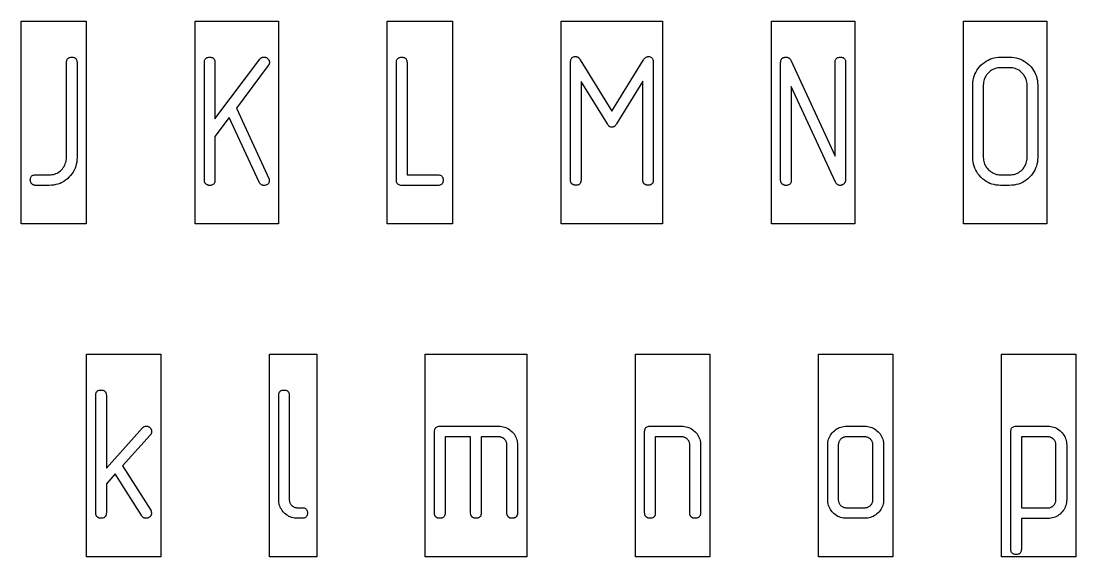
# Model space of a CAD drawing. Extents: x 0 to 347, y -110 to 9.
# Drawn here: x 89.8 to 147, y -56.3 to -27.2 of the extents above; entities that cross this region are included whole.
import ezdxf

# ---------------------------------------------------------------- set-up
doc = ezdxf.new("R2010")
doc.units = 0
for name, color, linetype in [('GOST_FRAME', 4, 'CONTINUOUS'), ('GOST_LAT_LOW', 6, 'CONTINUOUS'), ('GOST_LAT_UP', 5, 'CONTINUOUS')]:
    doc.layers.add(name, color=color, linetype=linetype)

msp = doc.modelspace()

# ---------------------------------------------------------------- linework, layer by layer
at = {"layer": 'GOST_FRAME'}
for points in [[(89.7874, -27.198), (93.3206, -27.198), (93.3206, -38.198), (89.7874, -38.198)], [(99.2259, -27.198), (103.7558, -27.198), (103.7558, -38.198), (99.2259, -38.198)], [(109.6445, -27.198), (113.1777, -27.198), (113.1777, -38.198), (109.6445, -38.198)], [(119.0831, -27.198), (124.5764, -27.198), (124.5764, -38.198), (119.0831, -38.198)], [(130.4817, -27.198), (135.0033, -27.198), (135.0033, -38.198), (130.4817, -38.198)], [(140.9003, -27.198), (145.4219, -27.198), (145.4219, -38.198), (140.9003, -38.198)], [(93.3372, -45.2511), (97.3688, -45.2511), (97.3688, -56.2511), (93.3372, -56.2511)], [(103.2575, -45.2511), (105.8189, -45.2511), (105.8189, -56.2511), (103.2575, -56.2511)], [(111.7076, -45.2511), (117.2093, -45.2511), (117.2093, -56.2511), (111.7076, -56.2511)], [(123.1063, -45.2511), (127.1379, -45.2511), (127.1379, -56.2511), (123.1063, -56.2511)], [(133.0349, -45.2511), (137.0664, -45.2511), (137.0664, -56.2511), (133.0349, -56.2511)], [(142.9635, -45.2511), (146.995, -45.2511), (146.995, -56.2511), (142.9635, -56.2511)]]:
    msp.add_lwpolyline(points, close=True, dxfattribs=at)
at = {"layer": 'GOST_LAT_LOW'}
for points in [[(96.794, -49.6495), (95.2907, -51.3106), (96.8189, -53.7193), (96.8238, -53.7298), (96.8286, -53.7415), (96.8331, -53.7544), (96.8375, -53.7684), (96.8418, -53.7836), (96.8458, -53.8), (96.8498, -53.8175), (96.8535, -53.8362), (96.8571, -53.8561), (96.8605, -53.8771), (96.8596, -53.8985), (96.8568, -53.9194), (96.8522, -53.94), (96.8458, -53.9601), (96.8376, -53.9799), (96.8276, -53.9992), (96.8157, -54.0181), (96.802, -54.0365), (96.7865, -54.0546), (96.7691, -54.0723), (96.7506, -54.0888), (96.7316, -54.1037), (96.712, -54.1167), (96.692, -54.1281), (96.6715, -54.1377), (96.6505, -54.1455), (96.629, -54.1516), (96.607, -54.156), (96.5845, -54.1586), (96.5615, -54.1595), (96.5338, -54.1581), (96.5073, -54.1542), (96.482, -54.1475), (96.4578, -54.1382), (96.4348, -54.1262), (96.413, -54.1116), (96.3923, -54.0944), (96.3728, -54.0744), (96.3544, -54.0518), (96.3372, -54.0266), (94.892, -51.7508), (94.4103, -52.2907), (94.4103, -53.8688), (94.4074, -53.924), (94.3987, -53.9734), (94.3841, -54.017), (94.3638, -54.0548), (94.3376, -54.0868), (94.3056, -54.113), (94.2679, -54.1333), (94.2243, -54.1478), (94.1748, -54.1566), (94.1196, -54.1595), (94.0998, -54.1588), (94.0801, -54.1568), (94.0605, -54.1535), (94.0412, -54.1488), (94.022, -54.1429), (94.003, -54.1355), (93.9841, -54.1269), (93.9654, -54.1169), (93.9469, -54.1056), (93.9286, -54.093), (93.9112, -54.0788), (93.8957, -54.0628), (93.882, -54.0449), (93.8701, -54.0252), (93.86, -54.0037), (93.8518, -53.9804), (93.8454, -53.9552), (93.8409, -53.9282), (93.8381, -53.8994), (93.8372, -53.8688), (93.8372, -47.49), (93.84, -47.4364), (93.8485, -47.3884), (93.8626, -47.346), (93.8824, -47.3093), (93.9078, -47.2782), (93.9389, -47.2528), (93.9756, -47.2331), (94.0179, -47.2189), (94.0659, -47.2105), (94.1196, -47.2076), (94.1748, -47.2105), (94.2243, -47.2189), (94.2679, -47.2331), (94.3056, -47.2528), (94.3376, -47.2782), (94.3638, -47.3093), (94.3841, -47.346), (94.3987, -47.3884), (94.4074, -47.4364), (94.4103, -47.49), (94.4103, -51.4352), (96.3704, -49.2591), (96.389, -49.2402), (96.408, -49.2233), (96.4275, -49.2083), (96.4475, -49.1953), (96.468, -49.1844), (96.489, -49.1754), (96.5105, -49.1684), (96.5326, -49.1635), (96.5551, -49.1605), (96.5781, -49.1595), (96.601, -49.1604), (96.6234, -49.1631), (96.6452, -49.1677), (96.6664, -49.1741), (96.6871, -49.1823), (96.7071, -49.1924), (96.7266, -49.2042), (96.7455, -49.2179), (96.7638, -49.2335), (96.7816, -49.2508), (96.7981, -49.2694), (96.813, -49.2884), (96.826, -49.3079), (96.8374, -49.3279), (96.847, -49.3484), (96.8548, -49.3694), (96.8609, -49.3909), (96.8653, -49.413), (96.8679, -49.4355), (96.8688, -49.4585), (96.868, -49.4798), (96.8658, -49.5007), (96.862, -49.521), (96.8568, -49.5409), (96.8501, -49.5602), (96.8419, -49.5791), (96.8321, -49.5974), (96.8209, -49.6153), (96.8082, -49.6326)], [(105.0282, -54.1595), (104.7791, -54.1595), (104.6956, -54.1565), (104.6146, -54.1475), (104.5361, -54.1326), (104.4601, -54.1116), (104.3866, -54.0847), (104.3156, -54.0518), (104.2471, -54.013), (104.1811, -53.9681), (104.1175, -53.9173), (104.0565, -53.8605), (103.9997, -53.7994), (103.9488, -53.7359), (103.904, -53.6699), (103.8651, -53.6013), (103.8322, -53.5303), (103.8053, -53.4568), (103.7844, -53.3808), (103.7694, -53.3023), (103.7605, -53.2213), (103.7575, -53.1379), (103.7575, -47.49), (103.7604, -47.4364), (103.7691, -47.3884), (103.7836, -47.346), (103.804, -47.3093), (103.8301, -47.2782), (103.8621, -47.2528), (103.8999, -47.2331), (103.9435, -47.2189), (103.9929, -47.2105), (104.0482, -47.2076), (104.1018, -47.2105), (104.1498, -47.2189), (104.1922, -47.2331), (104.2289, -47.2528), (104.26, -47.2782), (104.2854, -47.3093), (104.3051, -47.346), (104.3193, -47.3884), (104.3277, -47.4364), (104.3306, -47.49), (104.3306, -53.1379), (104.3319, -53.1755), (104.3357, -53.2118), (104.3422, -53.2469), (104.3512, -53.2807), (104.3627, -53.3133), (104.3769, -53.3447), (104.3936, -53.3748), (104.413, -53.4037), (104.4348, -53.4313), (104.4593, -53.4576), (104.4857, -53.4821), (104.5133, -53.504), (104.5422, -53.5233), (104.5723, -53.54), (104.6036, -53.5542), (104.6362, -53.5658), (104.6701, -53.5748), (104.7051, -53.5812), (104.7415, -53.5851), (104.7791, -53.5864), (105.0282, -53.5864), (105.0835, -53.5892), (105.1329, -53.5977), (105.1765, -53.6118), (105.2143, -53.6316), (105.2463, -53.657), (105.2724, -53.688), (105.2928, -53.7248), (105.3073, -53.7671), (105.316, -53.8151), (105.3189, -53.8688), (105.316, -53.924), (105.3073, -53.9734), (105.2928, -54.017), (105.2724, -54.0548), (105.2463, -54.0868), (105.2143, -54.113), (105.1765, -54.1333), (105.1329, -54.1478), (105.0835, -54.1566)], [(116.4186, -54.1595), (116.3988, -54.1588), (116.3791, -54.1568), (116.3596, -54.1535), (116.3402, -54.1488), (116.321, -54.1429), (116.302, -54.1355), (116.2831, -54.1269), (116.2645, -54.1169), (116.2459, -54.1056), (116.2276, -54.093), (116.2102, -54.0788), (116.1947, -54.0628), (116.181, -54.0449), (116.1691, -54.0252), (116.1591, -54.0037), (116.1508, -53.9804), (116.1444, -53.9552), (116.1399, -53.9282), (116.1371, -53.8994), (116.1362, -53.8688), (116.1362, -50.1894), (116.1349, -50.1518), (116.1311, -50.1154), (116.1246, -50.0804), (116.1156, -50.0465), (116.104, -50.0139), (116.0899, -49.9826), (116.0731, -49.9525), (116.0538, -49.9236), (116.0319, -49.896), (116.0075, -49.8696), (115.9811, -49.8451), (115.9535, -49.8233), (115.9246, -49.8039), (115.8945, -49.7872), (115.8632, -49.773), (115.8306, -49.7615), (115.7967, -49.7525), (115.7616, -49.746), (115.7253, -49.7422), (115.6877, -49.7409), (114.7409, -49.7409), (114.7409, -53.8688), (114.738, -53.924), (114.7296, -53.9734), (114.7154, -54.017), (114.6957, -54.0548), (114.6703, -54.0868), (114.6392, -54.113), (114.6025, -54.1333), (114.5601, -54.1478), (114.5121, -54.1566), (114.4585, -54.1595), (114.437, -54.1588), (114.4159, -54.1568), (114.3952, -54.1535), (114.3748, -54.1488), (114.3547, -54.1429), (114.3349, -54.1355), (114.3154, -54.1269), (114.2963, -54.1169), (114.2776, -54.1056), (114.2591, -54.093), (114.2418, -54.0788), (114.2262, -54.0628), (114.2125, -54.0449), (114.2007, -54.0252), (114.1906, -54.0037), (114.1824, -53.9804), (114.176, -53.9552), (114.1714, -53.9282), (114.1687, -53.8994), (114.1678, -53.8688), (114.1678, -49.7409), (112.7807, -49.7409), (112.7807, -53.8688), (112.7779, -53.924), (112.7694, -53.9734), (112.7553, -54.017), (112.7355, -54.0548), (112.7101, -54.0868), (112.6791, -54.113), (112.6424, -54.1333), (112.6, -54.1478), (112.552, -54.1566), (112.4983, -54.1595), (112.4769, -54.1588), (112.4558, -54.1568), (112.435, -54.1535), (112.4146, -54.1488), (112.3945, -54.1429), (112.3748, -54.1355), (112.3553, -54.1269), (112.3362, -54.1169), (112.3174, -54.1056), (112.299, -54.093), (112.2816, -54.0788), (112.2661, -54.0628), (112.2524, -54.0449), (112.2405, -54.0252), (112.2305, -54.0037), (112.2223, -53.9804), (112.2159, -53.9552), (112.2113, -53.9282), (112.2086, -53.8994), (112.2076, -53.8688), (112.2076, -49.4585), (112.2105, -49.4032), (112.2193, -49.3538), (112.2338, -49.3102), (112.2542, -49.2724), (112.2803, -49.2404), (112.3123, -49.2143), (112.3501, -49.1939), (112.3937, -49.1794), (112.4431, -49.1707), (112.4983, -49.1678), (115.6877, -49.1678), (115.7727, -49.1707), (115.855, -49.1796), (115.9345, -49.1943), (116.0113, -49.215), (116.0853, -49.2415), (116.1566, -49.2739), (116.2252, -49.3123), (116.291, -49.3565), (116.3541, -49.4066), (116.4145, -49.4626), (116.4705, -49.523), (116.5206, -49.586), (116.5648, -49.6519), (116.6032, -49.7204), (116.6356, -49.7917), (116.6621, -49.8658), (116.6828, -49.9426), (116.6975, -50.0221), (116.7064, -50.1044), (116.7093, -50.1894), (116.7093, -53.8688), (116.7085, -53.8963), (116.7061, -53.9226), (116.7022, -53.9475), (116.6967, -53.9711), (116.6896, -53.9934), (116.6809, -54.0143), (116.6706, -54.0339), (116.6588, -54.0522), (116.6454, -54.0691), (116.6304, -54.0847), (116.6141, -54.0989), (116.5967, -54.1116), (116.5782, -54.1228), (116.5586, -54.1326), (116.538, -54.1408), (116.5163, -54.1475), (116.4935, -54.1527), (116.4696, -54.1565), (116.4446, -54.1587)], [(126.3472, -54.1595), (126.3257, -54.1588), (126.3047, -54.1568), (126.2839, -54.1535), (126.2635, -54.1488), (126.2434, -54.1429), (126.2236, -54.1355), (126.2042, -54.1269), (126.185, -54.1169), (126.1663, -54.1056), (126.1478, -54.093), (126.1305, -54.0788), (126.115, -54.0628), (126.1012, -54.0449), (126.0894, -54.0252), (126.0793, -54.0037), (126.0711, -53.9804), (126.0647, -53.9552), (126.0601, -53.9282), (126.0574, -53.8994), (126.0565, -53.8688), (126.0565, -50.1894), (126.0552, -50.1518), (126.0513, -50.1154), (126.0449, -50.0804), (126.0359, -50.0465), (126.0243, -50.0139), (126.0101, -49.9826), (125.9934, -49.9525), (125.9741, -49.9236), (125.9522, -49.896), (125.9277, -49.8696), (125.9014, -49.8451), (125.8738, -49.8233), (125.8449, -49.8039), (125.8148, -49.7872), (125.7834, -49.773), (125.7508, -49.7615), (125.717, -49.7525), (125.6819, -49.746), (125.6456, -49.7422), (125.608, -49.7409), (124.1794, -49.7409), (124.1794, -53.8688), (124.1766, -53.924), (124.1681, -53.9734), (124.154, -54.017), (124.1342, -54.0548), (124.1088, -54.0868), (124.0777, -54.113), (124.041, -54.1333), (123.9987, -54.1478), (123.9507, -54.1566), (123.897, -54.1595), (123.8756, -54.1588), (123.8545, -54.1568), (123.8337, -54.1535), (123.8133, -54.1488), (123.7932, -54.1429), (123.7734, -54.1355), (123.754, -54.1269), (123.7349, -54.1169), (123.7161, -54.1056), (123.6977, -54.093), (123.6803, -54.0788), (123.6648, -54.0628), (123.6511, -54.0449), (123.6392, -54.0252), (123.6292, -54.0037), (123.6209, -53.9804), (123.6145, -53.9552), (123.61, -53.9282), (123.6072, -53.8994), (123.6063, -53.8688), (123.6063, -49.4585), (123.6092, -49.4032), (123.6179, -49.3538), (123.6325, -49.3102), (123.6528, -49.2724), (123.679, -49.2404), (123.711, -49.2143), (123.7488, -49.1939), (123.7924, -49.1794), (123.8418, -49.1707), (123.897, -49.1678), (125.608, -49.1678), (125.693, -49.1707), (125.7754, -49.1796), (125.8551, -49.1943), (125.9322, -49.215), (126.0066, -49.2415), (126.0784, -49.2739), (126.1475, -49.3123), (126.214, -49.3565), (126.2777, -49.4066), (126.3389, -49.4626), (126.3957, -49.523), (126.4465, -49.586), (126.4914, -49.6519), (126.5302, -49.7204), (126.5631, -49.7917), (126.59, -49.8658), (126.611, -49.9426), (126.6259, -50.0221), (126.6349, -50.1044), (126.6379, -50.1894), (126.6379, -53.8688), (126.6371, -53.8963), (126.6347, -53.9226), (126.6308, -53.9475), (126.6252, -53.9711), (126.6181, -53.9934), (126.6095, -54.0143), (126.5992, -54.0339), (126.5874, -54.0522), (126.574, -54.0691), (126.559, -54.0847), (126.5426, -54.0989), (126.5252, -54.1116), (126.5068, -54.1228), (126.4872, -54.1326), (126.4666, -54.1408), (126.4449, -54.1475), (126.4221, -54.1527), (126.3982, -54.1565), (126.3732, -54.1587)], [(135.5365, -54.1595), (134.5565, -54.1595), (134.4715, -54.1565), (134.3892, -54.1477), (134.3097, -54.1329), (134.2329, -54.1123), (134.1588, -54.0858), (134.0875, -54.0533), (134.019, -54.015), (133.9532, -53.9708), (133.8901, -53.9206), (133.8297, -53.8646), (133.7737, -53.8043), (133.7236, -53.7412), (133.6794, -53.6754), (133.641, -53.6068), (133.6086, -53.5355), (133.5821, -53.4615), (133.5614, -53.3847), (133.5467, -53.3051), (133.5378, -53.2229), (133.5349, -53.1379), (133.5349, -50.1894), (133.5379, -50.1059), (133.5468, -50.0249), (133.5618, -49.9464), (133.5827, -49.8704), (133.6096, -49.7969), (133.6425, -49.7259), (133.6814, -49.6574), (133.7262, -49.5914), (133.7771, -49.5278), (133.8339, -49.4668), (133.8949, -49.41), (133.9585, -49.3591), (134.0245, -49.3143), (134.093, -49.2754), (134.164, -49.2425), (134.2375, -49.2156), (134.3135, -49.1947), (134.392, -49.1797), (134.473, -49.1708), (134.5565, -49.1678), (135.5365, -49.1678), (135.6216, -49.1707), (135.704, -49.1796), (135.7837, -49.1943), (135.8608, -49.215), (135.9352, -49.2415), (136.007, -49.2739), (136.0761, -49.3123), (136.1425, -49.3565), (136.2063, -49.4066), (136.2674, -49.4626), (136.3243, -49.523), (136.3751, -49.586), (136.4199, -49.6519), (136.4588, -49.7204), (136.4917, -49.7917), (136.5186, -49.8658), (136.5395, -49.9426), (136.5545, -50.0221), (136.5635, -50.1044), (136.5664, -50.1894), (136.5664, -53.1379), (136.5635, -53.2229), (136.5545, -53.3051), (136.5395, -53.3847), (136.5186, -53.4615), (136.4917, -53.5355), (136.4588, -53.6068), (136.4199, -53.6754), (136.3751, -53.7412), (136.3243, -53.8043), (136.2674, -53.8646), (136.2063, -53.9206), (136.1425, -53.9708), (136.0761, -54.015), (136.007, -54.0533), (135.9352, -54.0858), (135.8608, -54.1123), (135.7837, -54.1329), (135.704, -54.1477), (135.6216, -54.1565)], [(145.4734, -54.1678), (144.0365, -54.1678), (144.0365, -55.8372), (144.0337, -55.8909), (144.0252, -55.9389), (144.0111, -55.9812), (143.9914, -56.0179), (143.9659, -56.049), (143.9349, -56.0744), (143.8982, -56.0942), (143.8558, -56.1083), (143.8078, -56.1168), (143.7542, -56.1196), (143.6989, -56.1168), (143.6495, -56.1083), (143.6059, -56.0942), (143.5681, -56.0744), (143.5361, -56.049), (143.51, -56.0179), (143.4896, -55.9812), (143.4751, -55.9389), (143.4664, -55.8909), (143.4635, -55.8372), (143.4635, -49.4585), (143.4664, -49.4032), (143.4751, -49.3538), (143.4896, -49.3102), (143.51, -49.2724), (143.5361, -49.2404), (143.5681, -49.2143), (143.6059, -49.1939), (143.6495, -49.1794), (143.6989, -49.1707), (143.7542, -49.1678), (145.4734, -49.1678), (145.5569, -49.1708), (145.6379, -49.1797), (145.7164, -49.1947), (145.7924, -49.2156), (145.8659, -49.2425), (145.9369, -49.2754), (146.0054, -49.3143), (146.0714, -49.3591), (146.135, -49.41), (146.196, -49.4668), (146.2528, -49.5278), (146.3037, -49.5914), (146.3485, -49.6574), (146.3874, -49.7259), (146.4203, -49.7969), (146.4472, -49.8704), (146.4681, -49.9464), (146.4831, -50.0249), (146.492, -50.1059), (146.495, -50.1894), (146.495, -53.1379), (146.4921, -53.2229), (146.4832, -53.3053), (146.4685, -53.385), (146.4478, -53.4621), (146.4213, -53.5365), (146.3889, -53.6083), (146.3505, -53.6774), (146.3063, -53.7439), (146.2562, -53.8076), (146.2002, -53.8688), (146.1398, -53.9256), (146.0767, -53.9764), (146.0109, -54.0213), (145.9424, -54.0601), (145.8711, -54.093), (145.797, -54.1199), (145.7202, -54.1409), (145.6407, -54.1558), (145.5584, -54.1648)], [(135.985, -50.1894), (135.9838, -50.1518), (135.9799, -50.1154), (135.9735, -50.0804), (135.9645, -50.0465), (135.9529, -50.0139), (135.9387, -49.9826), (135.922, -49.9525), (135.9027, -49.9236), (135.8808, -49.896), (135.8563, -49.8696), (135.8299, -49.8451), (135.8023, -49.8233), (135.7735, -49.8039), (135.7434, -49.7872), (135.712, -49.773), (135.6794, -49.7615), (135.6456, -49.7525), (135.6105, -49.746), (135.5741, -49.7422), (135.5365, -49.7409), (134.5565, -49.7409), (134.5189, -49.7422), (134.4826, -49.746), (134.4475, -49.7525), (134.4136, -49.7615), (134.381, -49.773), (134.3497, -49.7872), (134.3196, -49.8039), (134.2907, -49.8233), (134.2631, -49.8451), (134.2367, -49.8696), (134.2123, -49.896), (134.1904, -49.9236), (134.1711, -49.9525), (134.1543, -49.9826), (134.1402, -50.0139), (134.1286, -50.0465), (134.1196, -50.0804), (134.1131, -50.1154), (134.1093, -50.1518), (134.108, -50.1894), (134.108, -53.1379), (134.1093, -53.1755), (134.1131, -53.2118), (134.1196, -53.2469), (134.1286, -53.2807), (134.1402, -53.3133), (134.1543, -53.3447), (134.1711, -53.3748), (134.1904, -53.4037), (134.2123, -53.4313), (134.2367, -53.4576), (134.2631, -53.4821), (134.2907, -53.504), (134.3196, -53.5233), (134.3497, -53.54), (134.381, -53.5542), (134.4136, -53.5658), (134.4475, -53.5748), (134.4826, -53.5812), (134.5189, -53.5851), (134.5565, -53.5864), (135.5365, -53.5864), (135.5741, -53.5851), (135.6105, -53.5812), (135.6456, -53.5748), (135.6794, -53.5658), (135.712, -53.5542), (135.7434, -53.54), (135.7735, -53.5233), (135.8023, -53.504), (135.8299, -53.4821), (135.8563, -53.4576), (135.8808, -53.4313), (135.9027, -53.4037), (135.922, -53.3748), (135.9387, -53.3447), (135.9529, -53.3133), (135.9645, -53.2807), (135.9735, -53.2469), (135.9799, -53.2118), (135.9838, -53.1755), (135.985, -53.1379)], [(145.9136, -50.1894), (145.9123, -50.1518), (145.9085, -50.1154), (145.902, -50.0804), (145.893, -50.0465), (145.8814, -50.0139), (145.8673, -49.9826), (145.8505, -49.9525), (145.8312, -49.9236), (145.8093, -49.896), (145.7849, -49.8696), (145.7586, -49.8451), (145.7312, -49.8233), (145.7028, -49.8039), (145.6733, -49.7872), (145.6426, -49.773), (145.611, -49.7615), (145.5782, -49.7525), (145.5444, -49.746), (145.5094, -49.7422), (145.4734, -49.7409), (144.0365, -49.7409), (144.0365, -53.5947), (145.4734, -53.5947), (145.5094, -53.5933), (145.5444, -53.5892), (145.5782, -53.5824), (145.611, -53.5728), (145.6426, -53.5604), (145.6733, -53.5453), (145.7028, -53.5275), (145.7312, -53.507), (145.7586, -53.4837), (145.7849, -53.4576), (145.8093, -53.4298), (145.8312, -53.401), (145.8505, -53.3713), (145.8673, -53.3407), (145.8814, -53.3092), (145.893, -53.2767), (145.902, -53.2434), (145.9085, -53.2091), (145.9123, -53.174), (145.9136, -53.1379)]]:
    msp.add_lwpolyline(points, close=True, dxfattribs=at)
at = {"layer": 'GOST_LAT_UP'}
for points in [[(91.309, -36.1063), (90.5781, -36.1063), (90.552, -36.1054), (90.5271, -36.1028), (90.5032, -36.0985), (90.4804, -36.0924), (90.4587, -36.0845), (90.438, -36.0749), (90.4185, -36.0636), (90.4, -36.0505), (90.3826, -36.0357), (90.3663, -36.0191), (90.3513, -36.0014), (90.3379, -35.9831), (90.326, -35.9642), (90.3158, -35.9447), (90.3071, -35.9246), (90.3, -35.904), (90.2945, -35.8828), (90.2905, -35.861), (90.2882, -35.8386), (90.2874, -35.8156), (90.2903, -35.762), (90.299, -35.714), (90.3135, -35.6716), (90.3339, -35.6349), (90.36, -35.6038), (90.392, -35.5784), (90.4298, -35.5586), (90.4734, -35.5445), (90.5228, -35.536), (90.5781, -35.5332), (91.309, -35.5332), (91.3874, -35.5305), (91.4633, -35.5223), (91.5366, -35.5086), (91.6073, -35.4894), (91.6755, -35.4647), (91.741, -35.4346), (91.804, -35.3989), (91.8645, -35.3578), (91.9223, -35.3112), (91.9776, -35.2591), (92.0289, -35.2032), (92.0748, -35.1449), (92.1152, -35.0842), (92.1503, -35.0213), (92.18, -34.956), (92.2043, -34.8884), (92.2232, -34.8184), (92.2367, -34.7462), (92.2448, -34.6716), (92.2475, -34.5947), (92.2475, -29.4369), (92.2504, -29.3832), (92.2591, -29.3352), (92.2737, -29.2929), (92.294, -29.2561), (92.3202, -29.2251), (92.3522, -29.1997), (92.39, -29.1799), (92.4336, -29.1658), (92.483, -29.1573), (92.5382, -29.1545), (92.5919, -29.1573), (92.6399, -29.1658), (92.6822, -29.1799), (92.7189, -29.1997), (92.75, -29.2251), (92.7754, -29.2561), (92.7952, -29.2929), (92.8093, -29.3352), (92.8178, -29.3832), (92.8206, -29.4369), (92.8206, -34.5947), (92.8162, -34.719), (92.8032, -34.8395), (92.7814, -34.9562), (92.7508, -35.0691), (92.7116, -35.1782), (92.6636, -35.2834), (92.6069, -35.3848), (92.5415, -35.4824), (92.4674, -35.5762), (92.3846, -35.6661), (92.2953, -35.7498), (92.202, -35.8246), (92.1046, -35.8906), (92.0032, -35.9478), (91.8976, -35.9963), (91.788, -36.0359), (91.6744, -36.0667), (91.5566, -36.0887), (91.4348, -36.1019)], [(103.1894, -29.6113), (101.4618, -31.912), (103.2392, -35.7741), (103.2393, -35.779), (103.2395, -35.7837), (103.24, -35.7883), (103.2405, -35.7927), (103.2413, -35.7969), (103.2422, -35.801), (103.2433, -35.8049), (103.2445, -35.8086), (103.2459, -35.8122), (103.2475, -35.8156), (103.2446, -35.8708), (103.2359, -35.9203), (103.2213, -35.9639), (103.201, -36.0017), (103.1748, -36.0336), (103.1429, -36.0598), (103.1051, -36.0801), (103.0615, -36.0947), (103.012, -36.1034), (102.9568, -36.1063), (102.9229, -36.1047), (102.891, -36.0997), (102.8611, -36.0914), (102.8332, -36.0797), (102.8073, -36.0648), (102.7834, -36.0465), (102.7615, -36.0249), (102.7415, -36), (102.7236, -35.9718), (102.7076, -35.9402), (101.0714, -32.4269), (100.299, -33.4568), (100.299, -35.8156), (100.2962, -35.8708), (100.2877, -35.9203), (100.2736, -35.9639), (100.2538, -36.0017), (100.2284, -36.0336), (100.1973, -36.0598), (100.1606, -36.0801), (100.1183, -36.0947), (100.0703, -36.1034), (100.0166, -36.1063), (99.9952, -36.1056), (99.9741, -36.1037), (99.9533, -36.1003), (99.9329, -36.0957), (99.9128, -36.0897), (99.893, -36.0824), (99.8736, -36.0738), (99.8545, -36.0638), (99.8357, -36.0525), (99.8173, -36.0399), (99.7999, -36.0257), (99.7844, -36.0096), (99.7707, -35.9918), (99.7588, -35.9721), (99.7488, -35.9506), (99.7405, -35.9272), (99.7341, -35.9021), (99.7296, -35.8751), (99.7268, -35.8463), (99.7259, -35.8156), (99.7259, -29.4369), (99.7288, -29.3832), (99.7375, -29.3352), (99.7521, -29.2929), (99.7724, -29.2561), (99.7986, -29.2251), (99.8306, -29.1997), (99.8684, -29.1799), (99.912, -29.1658), (99.9614, -29.1573), (100.0166, -29.1545), (100.0703, -29.1573), (100.1183, -29.1658), (100.1606, -29.1799), (100.1973, -29.1997), (100.2284, -29.2251), (100.2538, -29.2561), (100.2736, -29.2929), (100.2877, -29.3352), (100.2962, -29.3832), (100.299, -29.4369), (100.299, -32.5017), (102.7326, -29.2708), (102.7512, -29.2471), (102.7708, -29.2259), (102.7911, -29.2072), (102.8123, -29.191), (102.8343, -29.1773), (102.8571, -29.1661), (102.8808, -29.1574), (102.9053, -29.1512), (102.9306, -29.1474), (102.9568, -29.1462), (102.9798, -29.1471), (103.0023, -29.1498), (103.0243, -29.1544), (103.0458, -29.1608), (103.0669, -29.169), (103.0874, -29.1791), (103.1074, -29.1909), (103.1269, -29.2047), (103.1459, -29.2202), (103.1645, -29.2375), (103.1818, -29.256), (103.1973, -29.2748), (103.211, -29.2939), (103.2229, -29.3133), (103.233, -29.3331), (103.2412, -29.3532), (103.2476, -29.3736), (103.2522, -29.3944), (103.2549, -29.4154), (103.2558, -29.4369), (103.2551, -29.4551), (103.2532, -29.4731), (103.2498, -29.4909), (103.2452, -29.5086), (103.2392, -29.5262), (103.2319, -29.5435), (103.2233, -29.5607), (103.2133, -29.5777), (103.202, -29.5946)], [(112.3953, -36.1063), (110.4352, -36.1063), (110.38, -36.1034), (110.3306, -36.0947), (110.287, -36.0801), (110.2492, -36.0598), (110.2172, -36.0336), (110.191, -36.0017), (110.1707, -35.9639), (110.1561, -35.9203), (110.1474, -35.8708), (110.1445, -35.8156), (110.1445, -29.4369), (110.1474, -29.3832), (110.1561, -29.3352), (110.1707, -29.2929), (110.191, -29.2561), (110.2172, -29.2251), (110.2492, -29.1997), (110.287, -29.1799), (110.3306, -29.1658), (110.38, -29.1573), (110.4352, -29.1545), (110.4889, -29.1573), (110.5369, -29.1658), (110.5792, -29.1799), (110.6159, -29.1997), (110.647, -29.2251), (110.6724, -29.2561), (110.6922, -29.2929), (110.7063, -29.3352), (110.7148, -29.3832), (110.7176, -29.4369), (110.7176, -35.5332), (112.3953, -35.5332), (112.449, -35.536), (112.497, -35.5445), (112.5394, -35.5586), (112.5761, -35.5784), (112.6071, -35.6038), (112.6326, -35.6349), (112.6523, -35.6716), (112.6664, -35.714), (112.6749, -35.762), (112.6777, -35.8156), (112.6749, -35.8708), (112.6664, -35.9203), (112.6523, -35.9639), (112.6326, -36.0017), (112.6071, -36.0336), (112.5761, -36.0598), (112.5394, -36.0801), (112.497, -36.0947), (112.449, -36.1034)], [(123.794, -36.098), (123.7726, -36.0973), (123.7515, -36.0953), (123.7307, -36.092), (123.7103, -36.0874), (123.6902, -36.0814), (123.6704, -36.0741), (123.651, -36.0654), (123.6319, -36.0555), (123.6131, -36.0442), (123.5947, -36.0316), (123.5773, -36.0174), (123.5618, -36.0017), (123.5481, -35.9842), (123.5362, -35.9651), (123.5262, -35.9444), (123.5179, -35.9219), (123.5115, -35.8978), (123.507, -35.8721), (123.5042, -35.8447), (123.5033, -35.8156), (123.5033, -30.4585), (122.0748, -32.7757), (122.0528, -32.8089), (122.0302, -32.8385), (122.007, -32.8647), (121.9831, -32.8874), (121.9585, -32.9066), (121.9332, -32.9223), (121.9073, -32.9345), (121.8807, -32.9432), (121.8535, -32.9484), (121.8256, -32.9502), (121.7978, -32.9484), (121.7708, -32.9432), (121.7446, -32.9345), (121.7193, -32.9223), (121.6948, -32.9066), (121.6711, -32.8874), (121.6483, -32.8647), (121.6262, -32.8385), (121.6051, -32.8089), (121.5847, -32.7757), (120.1561, -30.4668), (120.1561, -35.8156), (120.1533, -35.8693), (120.1449, -35.9173), (120.1307, -35.9596), (120.111, -35.9963), (120.0855, -36.0274), (120.0545, -36.0528), (120.0178, -36.0726), (119.9754, -36.0867), (119.9274, -36.0952), (119.8738, -36.098), (119.8523, -36.0973), (119.8312, -36.0953), (119.8105, -36.092), (119.79, -36.0874), (119.7699, -36.0814), (119.7502, -36.0741), (119.7307, -36.0654), (119.7116, -36.0555), (119.6929, -36.0442), (119.6744, -36.0316), (119.6571, -36.0174), (119.6415, -36.0017), (119.6278, -35.9842), (119.6159, -35.9651), (119.6059, -35.9444), (119.5977, -35.9219), (119.5913, -35.8978), (119.5867, -35.8721), (119.584, -35.8447), (119.5831, -35.8156), (119.5831, -29.4452), (119.5857, -29.3836), (119.5937, -29.3286), (119.607, -29.28), (119.6256, -29.2379), (119.6495, -29.2022), (119.6787, -29.1731), (119.7133, -29.1504), (119.7532, -29.1342), (119.7983, -29.1245), (119.8488, -29.1213), (119.8637, -29.1216), (119.8782, -29.1226), (119.8926, -29.1243), (119.9066, -29.1266), (119.9205, -29.1296), (119.9341, -29.1332), (119.9474, -29.1375), (119.9605, -29.1425), (119.9733, -29.1482), (119.9859, -29.1545), (119.9984, -29.1619), (120.011, -29.1708), (120.0236, -29.1811), (120.0364, -29.193), (120.0492, -29.2064), (120.0621, -29.2213), (120.0751, -29.2376), (120.0882, -29.2555), (120.1014, -29.2748), (120.1146, -29.2957), (121.8256, -32.0864), (123.5449, -29.2957), (123.567, -29.2625), (123.5904, -29.2329), (123.6149, -29.2067), (123.6405, -29.1841), (123.6674, -29.1649), (123.6953, -29.1492), (123.7245, -29.137), (123.7548, -29.1282), (123.7863, -29.123), (123.8189, -29.1213), (123.8679, -29.1245), (123.9116, -29.1342), (123.9502, -29.1504), (123.9837, -29.1731), (124.012, -29.2022), (124.0352, -29.2379), (124.0532, -29.28), (124.0661, -29.3286), (124.0738, -29.3836), (124.0764, -29.4452), (124.0764, -35.8156), (124.0756, -35.8431), (124.0733, -35.8693), (124.0693, -35.894), (124.0638, -35.9173), (124.0567, -35.9392), (124.048, -35.9596), (124.0377, -35.9787), (124.0259, -35.9963), (124.0125, -36.0126), (123.9975, -36.0274), (123.9813, -36.0408), (123.9641, -36.0528), (123.9461, -36.0634), (123.9271, -36.0726), (123.9072, -36.0804), (123.8864, -36.0867), (123.8647, -36.0917), (123.842, -36.0952), (123.8185, -36.0973)], [(134.2209, -36.1063), (134.1855, -36.1047), (134.1522, -36.0997), (134.121, -36.0914), (134.092, -36.0797), (134.0652, -36.0648), (134.0405, -36.0465), (134.018, -36.0249), (133.9977, -36), (133.9795, -35.9718), (133.9635, -35.9402), (131.5548, -30.7409), (131.5548, -35.8156), (131.552, -35.8708), (131.5435, -35.9203), (131.5294, -35.9639), (131.5096, -36.0017), (131.4842, -36.0336), (131.4532, -36.0598), (131.4164, -36.0801), (131.3741, -36.0947), (131.3261, -36.1034), (131.2724, -36.1063), (131.251, -36.1056), (131.2299, -36.1037), (131.2091, -36.1003), (131.1887, -36.0957), (131.1686, -36.0897), (131.1488, -36.0824), (131.1294, -36.0738), (131.1103, -36.0638), (131.0915, -36.0525), (131.0731, -36.0399), (131.0557, -36.0257), (131.0402, -36.0096), (131.0265, -35.9918), (131.0146, -35.9721), (131.0046, -35.9506), (130.9963, -35.9272), (130.99, -35.9021), (130.9854, -35.8751), (130.9826, -35.8463), (130.9817, -35.8156), (130.9817, -29.4369), (130.9846, -29.3832), (130.9934, -29.3352), (131.0079, -29.2929), (131.0282, -29.2561), (131.0544, -29.2251), (131.0864, -29.1997), (131.1242, -29.1799), (131.1678, -29.1658), (131.2172, -29.1573), (131.2724, -29.1545), (131.3064, -29.1561), (131.3385, -29.1611), (131.3689, -29.1694), (131.3973, -29.1811), (131.424, -29.196), (131.4488, -29.2143), (131.4718, -29.2359), (131.493, -29.2608), (131.5124, -29.289), (131.5299, -29.3206), (133.9302, -34.5199), (133.9302, -29.4369), (133.9331, -29.3832), (133.9419, -29.3352), (133.9564, -29.2929), (133.9767, -29.2561), (134.0029, -29.2251), (134.0349, -29.1997), (134.0727, -29.1799), (134.1163, -29.1658), (134.1657, -29.1573), (134.2209, -29.1545), (134.2746, -29.1573), (134.3226, -29.1658), (134.365, -29.1799), (134.4017, -29.1997), (134.4327, -29.2251), (134.4581, -29.2561), (134.4779, -29.2929), (134.492, -29.3352), (134.5005, -29.3832), (134.5033, -29.4369), (134.5033, -35.8156), (134.5025, -35.8386), (134.4998, -35.861), (134.4955, -35.8828), (134.4894, -35.904), (134.4815, -35.9246), (134.4719, -35.9447), (134.4606, -35.9642), (134.4475, -35.9831), (134.4327, -36.0014), (134.4161, -36.0191), (134.3985, -36.0357), (134.3804, -36.0505), (134.3619, -36.0636), (134.343, -36.0749), (134.3237, -36.0845), (134.304, -36.0924), (134.2838, -36.0985), (134.2633, -36.1028), (134.2423, -36.1054)], [(143.402, -36.1063), (142.912, -36.1063), (142.7892, -36.1019), (142.6699, -36.0885), (142.5543, -36.0663), (142.4422, -36.0352), (142.3337, -35.9952), (142.2287, -35.9463), (142.1274, -35.8886), (142.0296, -35.8219), (141.9353, -35.7464), (141.8447, -35.662), (141.7603, -35.5713), (141.6847, -35.4771), (141.6181, -35.3793), (141.5603, -35.2779), (141.5114, -35.173), (141.4714, -35.0645), (141.4403, -34.9524), (141.4181, -34.8367), (141.4048, -34.7175), (141.4003, -34.5947), (141.4003, -30.6661), (141.4048, -30.5418), (141.4181, -30.4213), (141.4403, -30.3046), (141.4714, -30.1917), (141.5114, -30.0826), (141.5603, -29.9774), (141.6181, -29.876), (141.6847, -29.7784), (141.7603, -29.6846), (141.8447, -29.5947), (141.9353, -29.511), (142.0296, -29.4362), (142.1274, -29.3702), (142.2287, -29.313), (142.3337, -29.2645), (142.4422, -29.2249), (142.5543, -29.1941), (142.6699, -29.1721), (142.7892, -29.1589), (142.912, -29.1545), (143.402, -29.1545), (143.5264, -29.1589), (143.647, -29.1721), (143.7639, -29.1941), (143.8771, -29.2249), (143.9865, -29.2645), (144.0922, -29.313), (144.1941, -29.3702), (144.2924, -29.4362), (144.3868, -29.511), (144.4776, -29.5947), (144.562, -29.6846), (144.6375, -29.7784), (144.7042, -29.876), (144.762, -29.9774), (144.8108, -30.0826), (144.8508, -30.1917), (144.8819, -30.3046), (144.9042, -30.4213), (144.9175, -30.5418), (144.9219, -30.6661), (144.9219, -34.5947), (144.9175, -34.719), (144.9042, -34.8395), (144.8819, -34.9562), (144.8508, -35.0691), (144.8108, -35.1782), (144.762, -35.2834), (144.7042, -35.3848), (144.6375, -35.4824), (144.562, -35.5762), (144.4776, -35.6661), (144.3868, -35.7498), (144.2924, -35.8246), (144.1941, -35.8906), (144.0922, -35.9478), (143.9865, -35.9963), (143.8771, -36.0359), (143.7639, -36.0667), (143.647, -36.0887), (143.5264, -36.1019)], [(144.3488, -30.6661), (144.3461, -30.5892), (144.3377, -30.5146), (144.3238, -30.4424), (144.3043, -30.3724), (144.2793, -30.3048), (144.2487, -30.2395), (144.2125, -30.1766), (144.1708, -30.1159), (144.1235, -30.0576), (144.0706, -30.0017), (144.0138, -29.9496), (143.9548, -29.903), (143.8936, -29.8619), (143.8301, -29.8262), (143.7643, -29.7961), (143.6963, -29.7714), (143.6261, -29.7522), (143.5537, -29.7385), (143.4789, -29.7303), (143.402, -29.7276), (142.912, -29.7276), (142.835, -29.7303), (142.7605, -29.7385), (142.6882, -29.7522), (142.6183, -29.7714), (142.5507, -29.7961), (142.4854, -29.8262), (142.4224, -29.8619), (142.3618, -29.903), (142.3035, -29.9496), (142.2475, -30.0017), (142.1954, -30.0576), (142.1488, -30.1159), (142.1077, -30.1766), (142.0721, -30.2395), (142.0419, -30.3048), (142.0173, -30.3724), (141.9981, -30.4424), (141.9844, -30.5146), (141.9762, -30.5892), (141.9734, -30.6661), (141.9734, -34.5947), (141.9762, -34.6701), (141.9846, -34.7434), (141.9985, -34.8146), (142.0179, -34.8837), (142.043, -34.9508), (142.0736, -35.0158), (142.1098, -35.0787), (142.1515, -35.1395), (142.1988, -35.1983), (142.2517, -35.255), (142.3083, -35.3078), (142.3671, -35.3551), (142.4279, -35.3969), (142.4909, -35.4331), (142.5559, -35.4637), (142.6229, -35.4887), (142.6921, -35.5082), (142.7633, -35.5221), (142.8366, -35.5304), (142.912, -35.5332), (143.402, -35.5332), (143.4805, -35.5305), (143.5565, -35.5224), (143.63, -35.5089), (143.701, -35.49), (143.7695, -35.4657), (143.8355, -35.436), (143.8991, -35.401), (143.9601, -35.3605), (144.0187, -35.3146), (144.0748, -35.2633), (144.1268, -35.208), (144.1734, -35.1502), (144.2145, -35.0897), (144.2502, -35.0267), (144.2803, -34.9612), (144.305, -34.893), (144.3242, -34.8223), (144.3379, -34.749), (144.3461, -34.6731), (144.3488, -34.5947)]]:
    msp.add_lwpolyline(points, close=True, dxfattribs=at)

doc.saveas('drawing.dxf')
